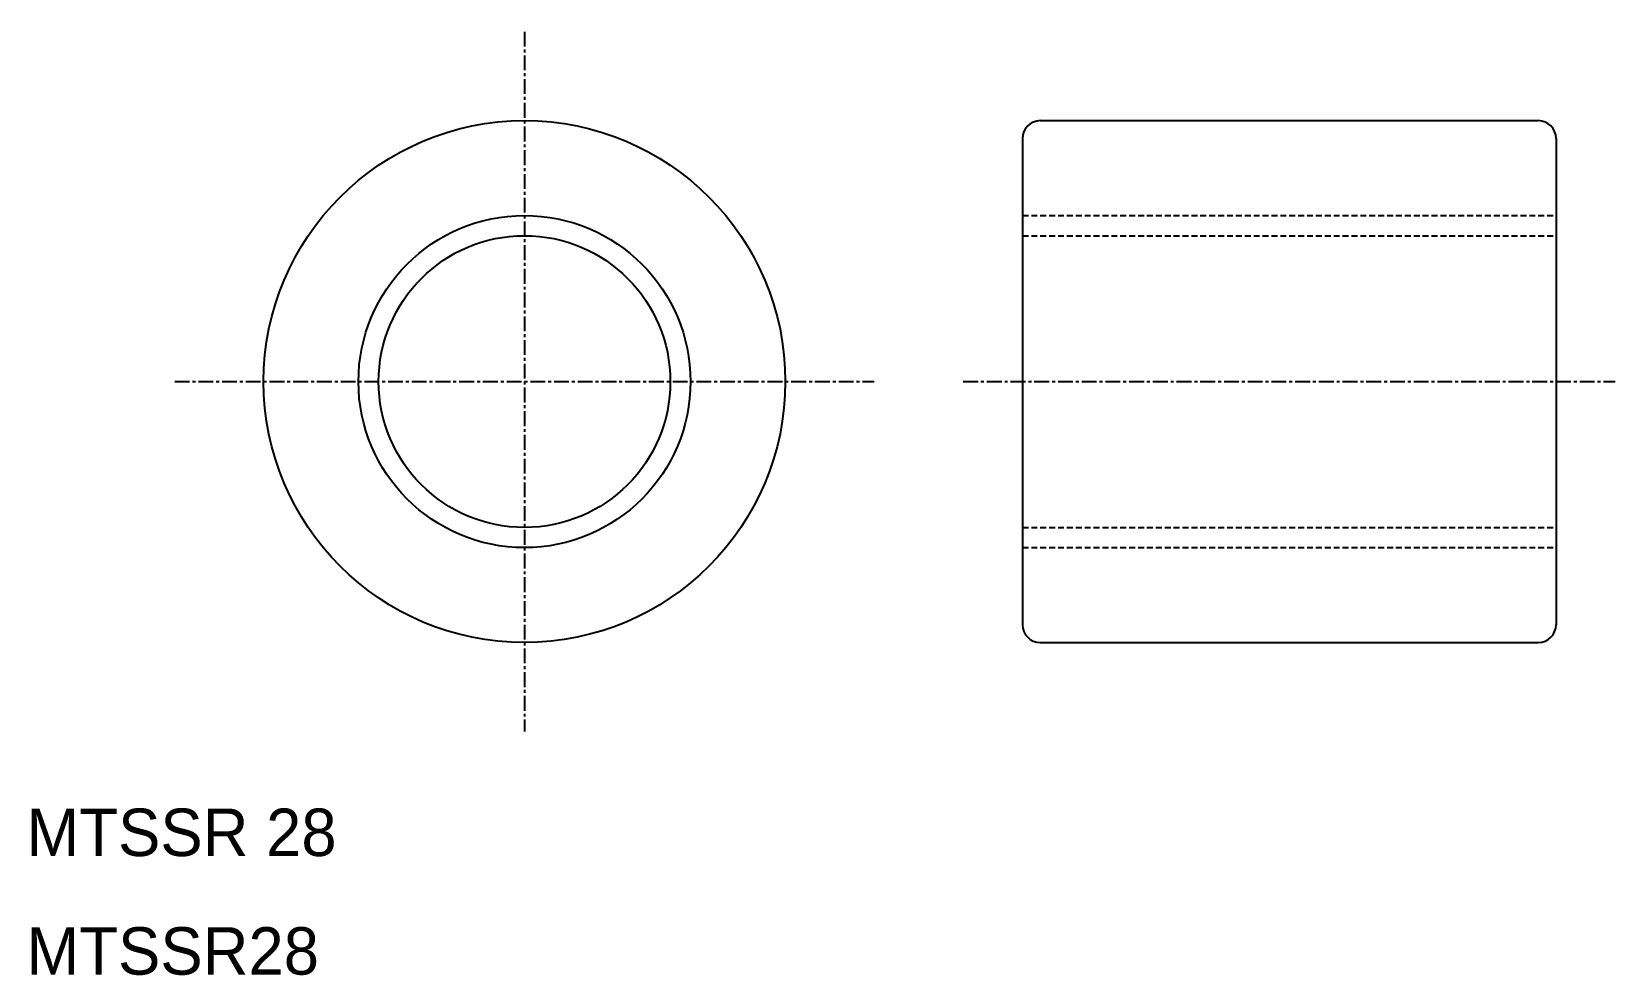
# Model space of a CAD drawing. Extents: x 10 to 144, y 10 to 89.
import ezdxf

# ---------------------------------------------------------------- set-up
doc = ezdxf.new("R2010")
doc.units = 0
doc.linetypes.add('CENTER', pattern=[2, 1.25, -0.25, 0.25, -0.25])
doc.linetypes.add('DASHED', pattern=[0.75, 0.5, -0.25])
doc.layers.get('0').update_dxf_attribs({"linetype": 'CONTINUOUS'})
doc.layers.add('CENTER', color=1, linetype='CENTER')

msp = doc.modelspace()

# ---------------------------------------------------------------- linework, layer by layer
at = {"color": 7, "linetype": 'CONTINUOUS'}
for p, q in [((95.4999, 82), (137.4999, 82)), ((93.9999, 80.5), (93.9999, 39.5)), ((138.9999, 80.5), (138.9999, 39.5)), ((95.4999, 38), (137.4999, 38))]:
    msp.add_line(p, q, dxfattribs=at)
at = {"color": 3, "linetype": 'DASHED'}
for p, q in [((93.9999, 74), (138.9999, 74)), ((93.9999, 72.3), (138.9999, 72.3)), ((93.9999, 71), (93.9999, 71.0001)), ((93.9999, 60), (94, 60)), ((93.9999, 47.7), (138.9999, 47.7)), ((93.9999, 46), (138.9999, 46))]:
    msp.add_line(p, q, dxfattribs=at)
at = {"color": 7, "linetype": 'CONTINUOUS'}
for radius in [22, 12.3]:
    msp.add_circle((52, 60), radius, dxfattribs=at)
at = {"color": 3, "linetype": 'CONTINUOUS'}
msp.add_circle((52, 60), 14, dxfattribs=at)
at = {"color": 7, "linetype": 'CONTINUOUS'}
for centre, start, end in [((95.4999, 80.5), 90, 180), ((137.4999, 80.5), 360, 90), ((95.4999, 39.5), 180, 270), ((137.4999, 39.5), 270, 0)]:
    msp.add_arc(centre, 1.5, start, end, dxfattribs=at)
at = {"layer": 'CENTER', "color": 1, "linetype": 'CENTER'}
for p, q in [((52, 89.5), (52, 30.5)), ((22.5, 60), (81.5, 60)), ((88.9999, 60), (143.9999, 60))]:
    msp.add_line(p, q, dxfattribs=at)

# ---------------------------------------------------------------- texts
at = {"color": 7, "linetype": 'CONTINUOUS'}
for s, p in [('MTSSR 28', (10, 20)), ('MTSSR28', (10, 10))]:
    msp.add_text(s, height=4, dxfattribs=at).set_placement(p)

doc.saveas('drawing.dxf')
